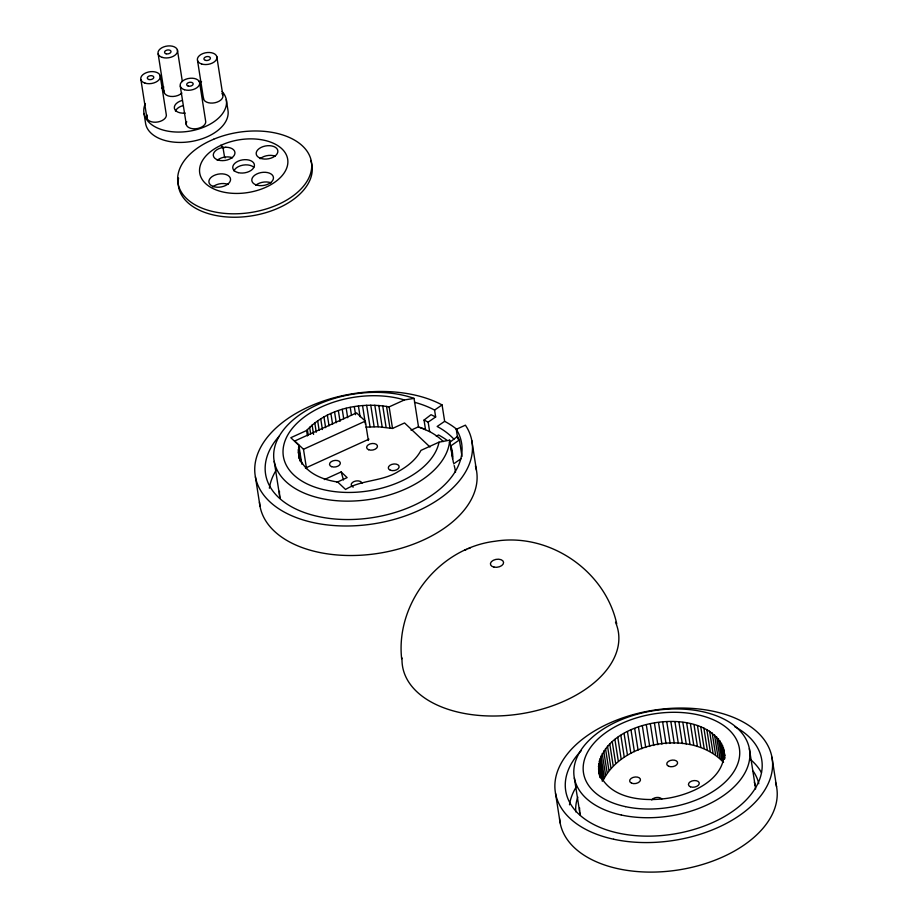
<?xml version="1.0" encoding="UTF-8"?>
<svg xmlns="http://www.w3.org/2000/svg" width="918" height="918" viewBox="0 0 918 918"><rect width="100%" height="100%" fill="white"/><g stroke="black" fill="none" stroke-linecap="round" stroke-linejoin="round"><path stroke-width="1.38" d="M299.348 458.598L298.384 452.092L298.878 445.333L290.811 437.714L306.601 430.519C327.152 408.579 360.292 401.774 389.14 406.881L404.356 399.961L414.052 398.401L418.493 426.79L429.647 431.621A88.736 53.278 -8.9 0 1 443.279 441.547M298.717 454.559C302.607 471.955 321.748 479.735 337.675 482.007L345.547 489.455C361.876 479.517 382.37 481.709 398.664 471.301C407.626 466.298 416.141 459.585 420.995 450.371L438.988 442.178L449.671 440.17L449.464 442.602A88.736 53.278 -8.9 0 1 339.121 500.884A88.736 53.278 -8.9 0 1 281.837 432.091A88.736 53.278 -8.9 0 1 412.079 397.701L414.052 398.401M600.062 777.615C586.304 718.989 716.017 697.829 724.784 755.353M724.038 750.19C726.115 779.244 692.493 794.036 668.43 798.144C644.321 801.862 610.263 799.394 599.431 773.576M438.988 442.178L438.724 443.555A78.902 47.38 -8.9 0 1 339.568 492.105A78.902 47.38 -8.9 0 1 289.572 432.068A78.902 47.38 -8.9 0 1 401.786 399.192L404.356 399.961M720.091 740.849L723.464 762.399C692.849 729.328 623.529 740.264 603.287 780.105L599.913 758.543M449.384 442.66L457.451 436.394L459.402 439.94L461.995 456.521M424.036 420.077L431.047 414.695L435.66 416.979L428.155 422.119L424.036 420.077L425.516 429.578M451.633 451.461L450.772 445.93L459.402 439.94M453.584 463.888L461.134 458.656M414.5 402.279A99.224 59.578 -8.9 0 1 434.581 410.071L442.086 404.93L444.656 421.328A109.712 65.878 -8.9 0 1 456.9 429.429M444.656 421.328L437.152 426.48A99.224 59.578 -8.9 0 1 453.905 439.171M436.337 436.406L438.471 434.937A99.224 59.578 -8.9 0 1 446.779 440.112M616.735 623.827C605.042 570.422 549.01 532.486 495.135 541.241C439.366 547.897 395.566 602.851 401.636 658.722M365.307 421.132L356.563 412.87L294.747 440.996L303.491 449.269L365.307 421.132L368.336 440.468M305.43 468.077L368.967 439.16M365.926 427.111L378.182 426.778L392.525 428.442L404.563 422.957L430.003 447.009M411.023 430.186L418.493 426.79M324.352 479.563L341.152 471.921L347.13 477.624L336.791 482.329M457.772 438.896L456.269 429.326L465.415 425.16L467.365 428.327A109.712 65.878 -8.9 0 1 356.723 525.67A109.712 65.878 -8.9 0 1 264.832 440.606A109.712 65.878 -8.9 0 1 442.086 404.93M220.768 145.411L223.292 144.298A44.512 26.725 -8.9 0 1 287.873 162.337A44.512 26.725 -8.9 0 1 221.651 191.678A44.512 26.725 -8.9 0 1 220.768 145.411L223.797 148.154M464.439 550.364L466.654 549.423M468.536 548.608L470.441 547.805M217.21 160.294A10.924 6.564 -8.9 0 1 224.497 157.15L227.331 156.909A10.924 6.564 -8.9 0 1 232.461 157.793M224.497 157.15L225.312 157.827L224.566 157.15L222.982 147.477L220.94 145.342M456.269 429.326L457.451 431.231A99.224 59.578 -8.9 0 1 352.03 519.496A99.224 59.578 -8.9 0 1 279.313 436.061M450.772 445.93L451.369 447.594A88.736 53.278 -8.9 0 1 452.723 457.956L452.631 459.057L449.671 440.17M341.152 471.921L343.481 479.953M771.935 757.201L776.559 786.726M749.363 748.686L755.135 785.533M723.441 747.757L724.715 755.847M724.417 755.17L724.83 757.866M722.592 745.393L724.692 758.865M721.468 743.075L724.004 759.243M718.461 738.703L721.835 760.253M716.591 736.649L719.964 758.199M714.491 734.698L717.865 756.248M712.15 732.851L715.524 754.412M709.603 731.141L712.976 752.691M706.837 729.546L710.222 751.096M703.888 728.077L707.262 749.639M700.755 726.758L704.129 748.319M697.45 725.587L700.824 747.137M693.997 724.554L697.37 746.116M690.393 723.682L693.779 745.244M686.675 722.971L690.049 744.532M682.854 722.42L686.228 743.982M678.93 722.041L682.303 743.591M674.937 721.812L678.31 743.362M670.886 721.755L674.26 743.316M666.789 721.869L670.163 743.419M662.67 722.145L666.043 743.695M658.55 722.592L661.924 744.142M654.442 723.189L657.816 744.75M650.357 723.958L653.742 745.508M646.329 724.887L649.703 746.437M642.359 725.954L645.744 747.516M638.48 727.182L641.854 748.732M634.694 728.548L638.067 750.109M631.022 730.051L634.395 751.612M627.476 731.692L630.85 753.242M624.079 733.459L627.453 755.009M620.843 735.329L624.217 756.88M617.78 737.315L621.153 758.876M614.899 739.403L618.284 760.953M612.226 741.583L615.599 763.133M609.759 743.844L613.132 765.394M607.521 746.173L610.895 767.723M605.501 748.56L608.875 770.11M603.723 751.004L607.108 772.554M602.197 753.494L605.57 775.044M600.923 756.007L604.296 777.557M599.156 761.091L602.323 781.298M598.674 763.638L600.992 778.453M598.456 766.163L600.154 776.938M598.513 768.676L599.569 775.412M574.347 777.982L580.119 814.828A88.736 53.278 -8.9 0 1 579.774 812.533M555.528 793.427L560.152 822.953M471.806 440.617L476.431 470.142M452.069 454.226L452.505 456.98M452.93 459.746L453.366 462.511M434.581 410.071L435.66 416.979M428.155 422.119L429.647 431.621M389.14 406.881L392.525 428.442M386.547 406.387L389.932 427.937M382.726 405.836L386.099 427.386M378.801 405.446L382.175 427.008M374.808 405.228L378.182 426.778M370.757 405.171L374.131 426.721M366.661 405.286L370.034 426.836M362.541 405.561L365.502 424.414M358.422 406.008L360.108 416.783M354.314 406.605L355.576 414.695M350.24 407.374L351.502 415.452M346.201 408.292L347.681 417.724M342.242 409.371L343.711 418.803M338.352 410.598L340.039 421.373M334.565 411.964L336.252 422.739M330.893 413.467L332.58 424.242M327.347 415.108L329.034 425.883M323.951 416.864L325.638 427.65M320.715 418.746L322.402 429.521M317.651 420.731L319.131 430.163M314.782 422.819L316.251 432.252M312.097 425L313.577 434.421M309.63 427.249L310.686 433.984M307.392 429.578L308.23 434.971M306.601 430.519L307.438 435.912M303.491 449.269L306.52 468.605M298.878 445.333L301.827 464.187M298.545 447.055L300.874 461.869M298.339 449.579L300.025 460.354M299.302 456.992L299.934 461.031M298.384 452.092L299.44 458.828M226.264 99.488L227.893 109.85A41.712 25.05 -8.9 0 1 191.575 141.452A41.712 25.05 -8.9 0 1 145.664 123.861L144.034 113.499M216.774 56.468L222.81 95.002M274.218 461.398L279.99 498.244A88.736 53.278 -8.9 0 1 279.462 491.279M197.542 60.577L203.566 99.11M199.55 82.184L205.586 120.728A9.868 5.921 -8.9 0 1 195.213 128.807A9.868 5.921 -8.9 0 1 186.733 121.715M255.399 476.844L260.024 506.369M177.392 49.87L182.349 81.53M180.307 86.292L186.343 124.825M158.16 53.978L164.184 92.511M160.168 75.597L166.204 114.13A9.868 5.921 -8.9 0 1 155.831 122.209A9.868 5.921 -8.9 0 1 147.35 115.117M140.924 79.705L146.96 118.238M269.387 488.227A99.224 59.578 -8.9 0 1 276.043 470.429M419.767 427.524A99.224 59.578 -8.9 0 1 423.795 428.752M454.18 465.552A88.736 53.278 -8.9 0 1 455.466 472.403M475.409 465.942A109.712 65.878 -8.9 0 1 380.316 553.038A109.712 65.878 -8.9 0 1 259.473 502.1M353.212 487.114A5.462 3.282 -8.9 0 1 353.981 481.56A5.462 3.282 -8.9 0 1 361.99 483.293M222.145 91.502A41.712 25.05 -8.9 0 1 189.051 131.24A41.712 25.05 -8.9 0 1 145.331 103.562M161.534 88.117A41.712 25.05 -8.9 0 1 163.806 86.992M199.045 81.335A41.712 25.05 -8.9 0 1 201.558 81.691M185.207 113.098A10.924 6.564 -8.9 0 1 174.409 108.45A10.924 6.564 -8.9 0 1 182.292 100.395M175.476 111.032A10.924 6.564 -8.9 0 1 183.107 105.581M222.018 93.602A9.868 5.921 -8.9 0 1 214.996 102.736A9.868 5.921 -8.9 0 1 203.429 97.56M181.89 93.028A9.868 5.921 -8.9 0 1 170.564 96.413A9.868 5.921 -8.9 0 1 164.047 90.974M310.674 160.455A67.565 40.564 -8.9 0 1 248.927 216.269A67.565 40.564 -8.9 0 1 178.574 178.023M233.906 170.897A10.924 6.564 -8.9 0 1 242.926 165.137A10.924 6.564 -8.9 0 1 253.758 167.283M260.115 158.722A10.924 6.564 -8.9 0 1 275.366 156.221M255.709 185.321A10.924 6.564 -8.9 0 1 270.959 182.82M212.804 186.893A10.924 6.564 -8.9 0 1 228.054 184.392M569.516 804.822A99.224 59.578 -8.9 0 1 576.171 787.013M750.557 759.576A99.224 59.578 -8.9 0 1 761.47 772.681M734.71 726.654A99.224 59.578 -8.9 0 1 737.188 808.001A99.224 59.578 -8.9 0 1 603.964 828.965A99.224 59.578 -8.9 0 1 581.151 750.809M575.758 811.868A92.672 55.642 -8.9 0 1 577.801 797.076M753.253 771.246A92.672 55.642 -8.9 0 1 758.773 783.697M579.66 811.374A88.736 53.278 -8.9 0 1 579.591 807.863M754.309 782.136A88.736 53.278 -8.9 0 1 755.583 788.987M775.538 782.538A109.712 65.878 -8.9 0 1 680.445 869.621A109.712 65.878 -8.9 0 1 559.59 818.684M651.757 799.957A5.462 3.282 -8.9 0 1 656.829 797.467A5.462 3.282 -8.9 0 1 661.775 799.085M615.496 622.232A109.276 65.614 -8.9 0 1 522.457 713.55A109.276 65.614 -8.9 0 1 402.038 657.942M213.687 139.226L209.866 140.924A67.565 40.564 -8.9 0 0 211.209 211.14A67.565 40.564 -8.9 0 0 311.718 166.606A67.565 40.564 -8.9 0 0 213.687 139.226M225.817 147.247L222.982 147.477A10.924 6.564 -8.9 0 0 214.835 158.275A10.924 6.564 -8.9 0 0 233.115 156.748A10.924 6.564 -8.9 0 0 225.817 147.247M368.669 449.74A5.462 3.282 -8.9 0 0 377.413 446.779A5.462 3.282 -8.9 0 0 370.08 443.933A5.462 3.282 -8.9 0 0 368.669 449.74M331.547 466.631A5.462 3.282 -8.9 0 0 340.291 463.682A5.462 3.282 -8.9 0 0 332.959 460.836A5.462 3.282 -8.9 0 0 331.547 466.631M390.345 470.223A5.462 3.282 -8.9 0 0 399.089 467.262A5.462 3.282 -8.9 0 0 391.745 464.416A5.462 3.282 -8.9 0 0 390.345 470.223M205.54 60.404A3.282 1.974 -8.9 0 0 210.406 58.19A3.282 1.974 -8.9 0 0 205.517 56.973A3.282 1.974 -8.9 0 0 205.54 60.404M188.316 86.12A3.282 1.974 -8.9 0 0 193.182 83.905A3.282 1.974 -8.9 0 0 188.293 82.689A3.282 1.974 -8.9 0 0 188.316 86.12M166.158 53.806A3.282 1.974 -8.9 0 0 171.023 51.592A3.282 1.974 -8.9 0 0 166.135 50.375A3.282 1.974 -8.9 0 0 166.158 53.806M148.934 79.533A3.282 1.974 -8.9 0 0 153.799 77.319A3.282 1.974 -8.9 0 0 148.911 76.102A3.282 1.974 -8.9 0 0 148.934 79.533M201.627 63.996A9.868 5.921 -8.9 0 0 216.912 58.006A9.868 5.921 -8.9 0 0 202.924 53.554A9.868 5.921 -8.9 0 0 201.627 63.996M162.245 57.398A9.868 5.921 -8.9 0 0 177.53 51.408A9.868 5.921 -8.9 0 0 163.542 46.967A9.868 5.921 -8.9 0 0 162.245 57.398M145.021 83.125A9.868 5.921 -8.9 0 0 160.306 77.135A9.868 5.921 -8.9 0 0 146.318 72.683A9.868 5.921 -8.9 0 0 145.021 83.125M184.403 89.712A9.868 5.921 -8.9 0 0 199.688 83.733A9.868 5.921 -8.9 0 0 185.7 79.281A9.868 5.921 -8.9 0 0 184.403 89.712M238.21 172.641A10.924 6.564 -8.9 0 0 254.435 165.251A10.924 6.564 -8.9 0 0 238.118 161.189A10.924 6.564 -8.9 0 0 238.21 172.641M260.207 158.194A10.924 6.564 -8.9 0 0 277.741 152.342A10.924 6.564 -8.9 0 0 263.133 146.582A10.924 6.564 -8.9 0 0 260.207 158.194M255.801 184.782A10.924 6.564 -8.9 0 0 273.334 178.941A10.924 6.564 -8.9 0 0 258.727 173.181A10.924 6.564 -8.9 0 0 255.801 184.782M212.896 186.354A10.924 6.564 -8.9 0 0 230.429 180.502A10.924 6.564 -8.9 0 0 215.833 174.753A10.924 6.564 -8.9 0 0 212.896 186.354M613.672 839.236A109.712 65.878 -8.9 0 0 772.497 761.481A109.712 65.878 -8.9 0 0 605.031 725.231A109.712 65.878 -8.9 0 0 613.672 839.236M625.433 806.635A78.902 47.38 -8.9 0 0 739.656 750.717A78.902 47.38 -8.9 0 0 619.225 724.646A78.902 47.38 -8.9 0 0 625.433 806.635M621.371 815.035A88.736 53.278 -8.9 0 0 749.811 752.14A88.736 53.278 -8.9 0 0 614.383 722.822A88.736 53.278 -8.9 0 0 621.371 815.035M668.797 766.323A5.462 3.282 -8.9 0 0 677.541 763.363A5.462 3.282 -8.9 0 0 670.209 760.517A5.462 3.282 -8.9 0 0 668.797 766.323M631.676 783.215A5.462 3.282 -8.9 0 0 640.42 780.266A5.462 3.282 -8.9 0 0 633.087 777.42A5.462 3.282 -8.9 0 0 631.676 783.215M690.462 786.806A5.462 3.282 -8.9 0 0 699.218 783.857A5.462 3.282 -8.9 0 0 691.874 781.011A5.462 3.282 -8.9 0 0 690.462 786.806M494.113 567.152A6.633 3.982 -8.9 0 0 503.569 562.321A6.633 3.982 -8.9 0 0 493.322 560.29A6.633 3.982 -8.9 0 0 494.113 567.152"/></g></svg>
